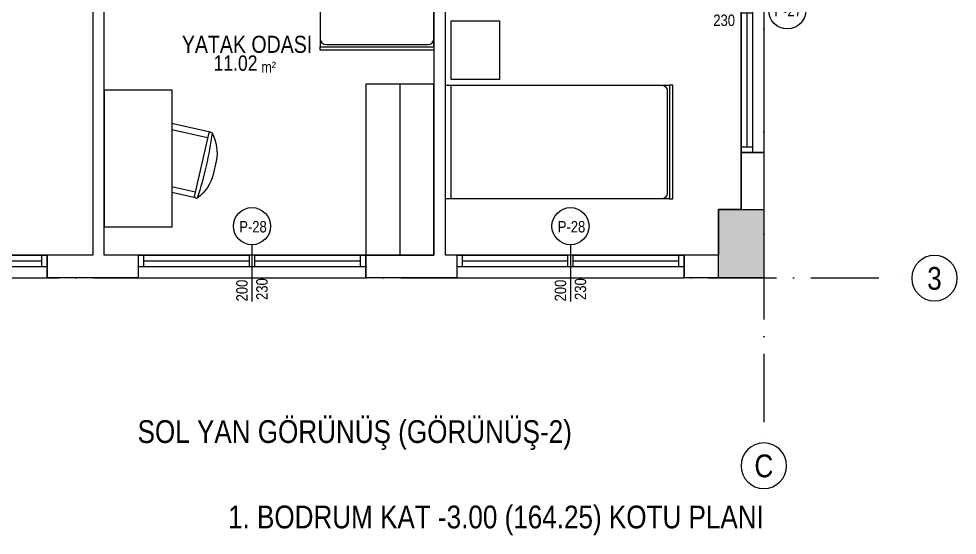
# Model space of a CAD drawing. Header units: millimetres. Extents: x 82776 to 137242, y 11666 to 27998.
# Drawn here: x 95221 to 96046, y 12897 to 13351 of the extents above; entities that cross this region are included whole.
import ezdxf
from ezdxf.enums import TextEntityAlignment as Align
from ezdxf.xclip import XClip

# ---------------------------------------------------------------- set-up
doc = ezdxf.new("R2010")
doc.units = ezdxf.units.MM
doc.header["$XCLIPFRAME"] = 0
doc.linetypes.add('( Hidden )', pattern=[0.375, 0.25, -0.125])
doc.linetypes.add('ACAD_ISO10W100', pattern=[18, 12, -3, 0, -3])
doc.layers.add('0_IFC_Area', color=100, linetype='Continuous', plot=False)
for name, color, linetype in [('0_IFC_Elevation_5', 252, 'Continuous'), ('0_IFC_Grid', 14, 'ACAD_ISO10W100'), ('0_IFC_Grid_Text_100', 14, 'Continuous'), ('0_IFC_Hatch_Structure', 251, 'Continuous'), ('0_IFC_Notation_Section_50', 10, 'Continuous'), ('0_IFC_Room_Text(No)_50', 12, 'Continuous'), ('0_IFC_Text_Explanation_100', 231, 'Continuous'), ('0_IFC_Text_Explanation_50', 231, 'Continuous'), ('0_IFC_Window_Text', 60, 'Continuous'), ('1_IFC_Concrete_Section', 50, 'Continuous'), ('2_IFC_Wall', 130, 'Continuous'), ('3_IFC_Window', 136, 'Continuous'), ('5_IFC_Mechanical_Shaft', 132, 'Continuous'), ('6_IFC_Furniture', 35, 'Continuous')]:
    doc.layers.add(name, color=color, linetype=linetype)
doc.styles.add('ARIAL-NARROW', font='ARIALN.TTF')
doc.styles.add('IFC_TEXT', font='ARIALN.TTF')

# ---------------------------------------------------------------- blocks, each defined once
blk = doc.blocks.new('DUMAN BACASI')
at = {"layer": '0_IFC_Elevation_5'}
blk.add_lwpolyline([(-17.5, -2), (-17.5, -17), (-2.5, -17), (-2.5, -2)], close=True, dxfattribs=at)
blk.add_circle((-10, -9.5), 7.5, dxfattribs=at)
at = {"layer": '2_IFC_Wall'}
blk.add_lwpolyline([(-20, -19.5), (0, -19.5), (0, 0.5), (-20, 0.5)], close=True, dxfattribs=at)
blk = doc.blocks.new('E-F_BK_SAFT')
at = {"layer": '5_IFC_Mechanical_Shaft', "linetype": '( Hidden )', "ltscale": 20, "transparency": 33554687}
for points in [[(900, -550.02), (950, -550.02), (950, -520), (900, -520)], [(1120, -540.02), (1140, -540.02), (1140, -520.02), (1120, -520.02)], [(1710, -560.01), (1730, -560.01), (1730, -520), (1710, -520)]]:
    blk.add_lwpolyline(points, close=True, dxfattribs=at)
for points in [[(900, -550.02), (950, -520)], [(950, -550.02), (900, -520)], [(1140, -540.02), (1120, -520.02)], [(1120, -540.02), (1140, -520.02)], [(1710, -560.01), (1730, -520)], [(1730, -560.01), (1710, -520)]]:
    blk.add_lwpolyline(points, dxfattribs=at)
at = {"rotation": 179.9999999999864}
blk.add_blockref('DUMAN BACASI', (900, -1189.5), dxfattribs=at)
at = {"layer": '0_IFC_Text_Explanation_50', "char_height": 6, "attachment_point": 1, "rotation": 359.97974, "style": 'IFC_TEXT'}
for s, insert in [('\\pxql;TESİSAT \\PŞAFTI 30x50', (901.9, -520)), ('\\pxql;TESİSAT \\PŞAFTI 20x20', (1121.89, -520.02)), ('\\pxql;TESİSAT \\PŞAFTI 20x40', (1711.89, -520))]:
    blk.add_mtext_dynamic_manual_height_columns(s, width=93.331, gutter_width=12.5, heights=[0], dxfattribs=dict(at, insert=insert))
at = {"layer": '0_IFC_Text_Explanation_50', "attachment_point": 1, "style": 'IFC_TEXT'}
for s, width, gutter_width, insert, char_height in [('MEKANİK HAVALANDIRMA\\PYAPILACAKTIR. ', 86.9363, 13206.29, (903.54, -544.4), 4), ('\\pxql;DUMAN\\PBACASI', 93.331, 12.5, (924.07, -1173.36), 6)]:
    blk.add_mtext_dynamic_manual_height_columns(s, width=width, gutter_width=gutter_width, heights=[0], dxfattribs=dict(at, insert=insert, char_height=char_height))
blk = doc.blocks.new('E-F_STR')
at = {"layer": '0_IFC_Hatch_Structure', "transparency": 33554687}
h = blk.add_hatch(dxfattribs=at)
h.set_pattern_fill('ANSI33', color=256, angle=90)
h.set_pattern_definition([(135, (-98472.608, -14205.3425), (-4.49012806, -4.49012806), []), (135, (-98472.608, -14200.8524), (-4.49012806, -4.49012806), [3.175, -1.5875])])
h.paths.add_polyline_path([(1770, 0), (1730, 0), (1730, 60), (1770, 60)])
h.paths.add_polyline_path([(915, 40), (915, 0), (855, 0), (855, 40)])
h.paths.add_polyline_path([(0, 0), (40, 0), (40, 60), (0, 60)])
h.paths.add_polyline_path([(0, 690), (40, 690), (40, 750), (0, 750)])
h.paths.add_polyline_path([(0, 1170), (40, 1170), (40, 1230), (0, 1230)])
h.paths.add_polyline_path([(855, 1190), (855, 1230), (915, 1230), (915, 1190)])
h.paths.add_polyline_path([(915, 750), (915, 710), (855, 710), (855, 750)])
h.paths.add_polyline_path([(1770, 690), (1730, 690), (1730, 750), (1770, 750)])
h.paths.add_polyline_path([(1770, 1170), (1730, 1170), (1730, 1230), (1770, 1230)])
at = {"layer": '1_IFC_Concrete_Section'}
blk.add_lwpolyline([(1770, 0), (1730, 0), (1730, 60), (1770, 60)], close=True, dxfattribs=at)
blk = doc.blocks.new('D BLOK ST')
ref = blk.add_blockref('E-F_STR', (0, -1230))
XClip(ref).set_block_clipping_path([(785.9590912776, -51.8052527105), (1867.1898331397, 1268.2122821532)])
blk = doc.blocks.new('*U109')
for points in [[(-50, 0), (50, 0), (50, -200), (-50, -200), (-50, -45), (-50, -5)], [(-55, -47.5), (-55, -5), (-106.5, -5), (-106.5, -47.5)]]:
    blk.add_wipeout(points).dxf.layer = '6_IFC_Furniture'
at = {"layer": '6_IFC_Furniture'}
for p, q in [((50, -5), (-50, -5)), ((-45, -195), (45, -195))]:
    blk.add_line(p, q, dxfattribs=at)
blk.add_lwpolyline([(50, -197), (50, -190), (50, 0), (-50, 0), (-50, -190), (-50, -197)], dxfattribs=at)
for points in [[(-55, -47.5), (-55, -5), (-106.5, -5), (-106.5, -47.5)], [(-50, -197), (50, -197), (50, -200), (-50, -200)]]:
    blk.add_lwpolyline(points, close=True, dxfattribs=at)
for centre, start, end in [((-45, -190), 180, 270), ((45, -190), 270, 0)]:
    blk.add_arc(centre, 5, start, end, dxfattribs=at)
blk = doc.blocks.new('*U112')
blk.add_wipeout([(0, 0), (150, 0), (150, -60), (0, -60)]).dxf.layer = '6_IFC_Furniture'
at = {"layer": '6_IFC_Furniture', "transparency": 33554687}
blk.add_lwpolyline([(150, 0), (150, -60), (0, -60), (0, 0)], close=True, dxfattribs=at)
blk.add_lwpolyline([(0, -30), (150, -30)], dxfattribs=at)
blk = doc.blocks.new('IFC_SAND2')
blk.add_wipeout([(-18.98, 0), (18.98, 0), (22.47, -0.81), (22.47, -0.81), (24.68, -2.38), (25.39, -3.2), (26.17, -4.45), (26.17, -4.45), (26.78, -6.09), (26.94, -6.93), (27.02, -8.07), (27.02, -9.31), (28.06, -9.31), (28.5, -9.37), (29.17, -9.77), (29.17, -9.77), (29.17, -9.77), (29.51, -10.29), (29.63, -10.88), (29.51, -44.18), (29.51, -44.18), (29.63, -44.39), (29.63, -44.39), (29.74, -44.67), (29.79, -44.88), (29.79, -45.01), (29.76, -45.29), (29.76, -45.29), (29.64, -45.59), (29.5, -45.79), (29.37, -45.92), (26.88, -47.87), (26.15, -48.39), (23.83, -49.85), (21.09, -51.3), (19.39, -52.05), (17.3, -52.86), (15.2, -53.52), (13.55, -53.95), (10.23, -54.58), (7.88, -54.85), (5.09, -54.95), (2.52, -54.94), (-0.04, -54.93), (-0.04, -54.93), (-2.89, -54.92), (-4.16, -54.92), (-5.97, -54.91), (-7.48, -54.83), (-9.27, -54.65), (-12.16, -54.19), (-14.56, -53.62), (-16.45, -53.05), (-18.47, -52.32), (-21.63, -50.91), (-22.5, -50.46), (-27.16, -47.5), (-29.39, -45.71), (-29.71, -44.34), (-29.52, -43.98), (-29.4, -10.68), (-29.4, -10.68), (-29.33, -10.23), (-29.33, -10.23), (-28.94, -9.57), (-28.94, -9.57), (-28.54, -9.28), (-28.54, -9.28), (-27.83, -9.12), (-27.02, -9.11), (-27.02, -8.7), (-27.02, -8.7), (-27.02, -8.1), (-26.97, -7.1), (-26.9, -6.65), (-26.71, -5.86), (-26.49, -5.19), (-26.14, -4.4), (-25.8, -3.8), (-25.5, -3.36), (-25.02, -2.75), (-24.26, -1.99), (-23.59, -1.47), (-22.94, -1.05), (-22.67, -0.9), (-21.26, -0.34), (-19.85, -0.05)]).dxf.layer = '6_IFC_Furniture'
at = {"layer": '6_IFC_Furniture'}
for p, q in [((-27.02, -9.31), (-27.02, -8.1)), ((-18.98, 0), (18.98, 0)), ((27.02, -9.31), (27.02, -8.1)), ((-29.39, -45.71), (-29.71, -44.34)), ((-27.5, -42.88), (27.5, -43.07)), ((-5.97, -54.91), (5.88, -54.95))]:
    blk.add_line(p, q, dxfattribs=at)
for points in [[(-29.52, -43.98), (-29.4, -10.68, -0.414214), (-27.83, -9.12), (-25.96, -9.12, -0.414214), (-24.39, -10.7), (-24.5, -42.89)], [(29.51, -44.18), (29.63, -10.89, 0.414214), (28.06, -9.31), (26.19, -9.3, 0.414214), (24.61, -10.87), (24.5, -43.06)]]:
    blk.add_lwpolyline(points, format="xyb", dxfattribs=at)
for centre, radius, start, end in [((-18.95, -8.07), 8.07, 90.19851, 180.19851), ((18.95, -8.07), 8.07, 359.80149, 89.80149), ((-27.51, -45.27), 2.39, 89.80149, 157.1315), ((1.11, 277.2), 324.35, 264.60379, 274.99919), ((-4.67, -17.2), 37.73, 229.07495, 268.03635), ((4.85, -17.24), 37.73, 271.56663, 310.52803), ((27.49, -45.46), 2.39, 22.47148, 89.80149), ((28.6, -45.01), 1.2, 310.52803, 22.47148)]:
    blk.add_arc(centre, radius, start, end, dxfattribs=at)
blk = doc.blocks.new('IFC_DESK')
blk.add_wipeout([(0, 0), (120, 0), (120, -60), (0, -60)]).dxf.layer = '6_IFC_Furniture'
at = {"layer": '6_IFC_Furniture', "transparency": 33554687}
blk.add_lwpolyline([(0, -60), (0, 0), (120, 0), (120, -60), (0, -60)], dxfattribs=at)
blk = doc.blocks.new('F_BK_PLAN')
at = {"layer": '2_IFC_Wall'}
blk.add_lwpolyline([(840, 0), (25, 0)], dxfattribs=at)
blk.add_blockref('*U109', (540, 400))
for name, p, xscale, rotation in [('*U109', (600, 119.32), -1.000000000000002, 90), ('*U112', (530, 170), -1.000000000000001, 90), ('IFC_SAND2', (343.77, 108.94), -1, 77.07915768020585)]:
    blk.add_blockref(name, p, dxfattribs=dict(xscale=xscale, rotation=rotation))
blk.add_lwpolyline([(860, 60), (860, 520), (600, 520), (600, 510), (590, 510), (590, 530), (860, 530), (860, 540), (880, 540), (880, 60)], dxfattribs=at)
at = {"xscale": -1, "rotation": 270}
blk.add_blockref('IFC_DESK', (360, 44.9), dxfattribs=at)
at = {"layer": '2_IFC_Wall'}
blk.add_lwpolyline([(840, 20), (600, 20), (600, 420), (590, 420), (590, 410), (400, 410), (400, 400), (590, 400), (590, 20), (300.01, 20), (300, 400), (310, 400), (310, 410), (300, 410), (300, 420), (290, 420), (290, 20), (40, 20), (40, 70), (-5, 70)], dxfattribs=at)
blk = doc.blocks.new('0_IFC_ROOM_TEXT_50')
at = {"layer": '0_IFC_Room_Text(No)_50', "insert": (13.22, -40.02), "char_height": 9.625, "attachment_point": 1, "style": 'IFC_TEXT'}
blk.add_mtext_dynamic_manual_height_columns('m²', width=16.6949, gutter_width=6.88, heights=[0], dxfattribs=at)
at = {"layer": '0_IFC_Room_Text(No)_50', "style": 'IFC_TEXT'}
blk.add_attdef('ROOM_NUMBER', text='', height=7.7, dxfattribs=at).set_placement((0.68, -10.73), align=Align.CENTER)
blk.add_attdef('ROOM_NAME', text='', height=13.47, dxfattribs=at).set_placement((0.68, -24.84), align=Align.MIDDLE_CENTER)
blk.add_attdef('AREA', text='', height=13.47, dxfattribs=at).set_placement((9.85, -49.66), align=Align.RIGHT)
at = {"layer": '0_IFC_Text_Explanation_50', "style": 'IFC_TEXT', "flags": 1}
for tag, p in [('DÖŞEME:', (-41.09, -64.38)), ('DUVAR:', (-41.09, -75.48)), ('TAVAN:', (-41.09, -86.74))]:
    blk.add_attdef(tag, p, '', height=7.7, dxfattribs=at)
blk = doc.blocks.new('D_BK_ALAN')
at = {"layer": '0_IFC_Area'}
for points in [[(-1082.56, -904.7), (-1332.55, -904.7), (-1332.55, -854.7), (-1377.55, -854.7), (-1377.55, -404.7), (-1082.56, -404.7)], [(-512.55, -864.7), (-532.55, -864.7), (-532.55, -904.7), (-772.55, -904.7), (-772.56, -404.71), (-512.56, -404.71)], [(-782.56, -904.7), (-1072.54, -904.7), (-1072.56, -524.7), (-782.56, -524.7)]]:
    blk.add_lwpolyline(points, close=True, dxfattribs=at)
ref = blk.add_blockref('0_IFC_ROOM_TEXT_50', (-947.56, -694.7))
ref.add_attrib('ROOM_NAME', 'YATAK ODASI', dxfattribs={"layer": '0_IFC_Room_Text(No)_50', "height": 15, "style": 'IFC_TEXT'}).set_placement((-946.87, -719.55), align=Align.MIDDLE_CENTER)
ref.add_attrib('AREA', '11.02', dxfattribs={"layer": '0_IFC_Room_Text(No)_50', "height": 13.475, "style": 'IFC_TEXT'}).set_placement((-937.71, -742.8), align=Align.RIGHT)
blk = doc.blocks.new('*U1524')
at = {"layer": '0_IFC_Window_Text'}
blk.add_circle((125, 40.63), 16.31, dxfattribs=at)
at = {"layer": '0_IFC_Window_Text', "insert": (111.19, -25.68), "char_height": 10, "attachment_point": 1, "rotation": 90, "style": 'ARIAL-NARROW'}
blk.add_mtext_dynamic_manual_height_columns('250', width=65.1539, gutter_width=50, heights=[0], dxfattribs=at)
at = {"layer": '0_IFC_Window_Text', "style": 'ARIAL-NARROW'}
blk.add_attdef('TİP', (130.27, 29.24), '', height=10, rotation=90, dxfattribs=at)
blk.add_wipeout([(0, 0), (250, 0), (250, 20), (0, 20)]).dxf.layer = '3_IFC_Window'
at = {"layer": '0_IFC_Elevation_5'}
blk.add_lwpolyline([(0, 10), (0, 20), (250, 20), (250, 10)], dxfattribs=at)
at = {"layer": '2_IFC_Wall'}
for points in [[(0, 0), (0, 20)], [(250, 0), (250, 20)]]:
    blk.add_lwpolyline(points, dxfattribs=at)
at = {"layer": '3_IFC_Window'}
for points in [[(0, 10), (5, 10), (5, 0), (0, 0)], [(245, 10), (250, 10), (250, 0), (245, 0)]]:
    blk.add_lwpolyline(points, close=True, dxfattribs=at)
for points in [[(5, 10), (245, 10)], [(0, 0), (250, 0)], [(5, 5), (245, 5)]]:
    blk.add_lwpolyline(points, dxfattribs=at)
blk.add_wipeout([(122.5, 0), (127.5, 0), (127.5, 10), (122.5, 10)]).dxf.layer = '3_IFC_Window'
at = {"layer": '0_IFC_Window_Text'}
blk.add_lwpolyline([(125, 24.32), (125, -25.68)], dxfattribs=at)
at = {"layer": '3_IFC_Window'}
blk.add_lwpolyline([(122.5, 10), (127.5, 10), (127.5, 0), (122.5, 0)], close=True, dxfattribs=at)
at = {"layer": '0_IFC_Window_Text', "style": 'ARIAL-NARROW'}
blk.add_attdef('YUKSEKLIK', (138.75, -24.41), '', height=10, rotation=90, dxfattribs=at)
blk = doc.blocks.new('*U1532')
at = {"layer": '0_IFC_Window_Text'}
blk.add_circle((100, 40.42), 16.31, dxfattribs=at)
at = {"layer": '0_IFC_Window_Text', "style": 'ARIAL-NARROW'}
blk.add_attdef('TİP', (88.82, 34.93), '', height=10, dxfattribs=at)
blk.add_wipeout([(0, 15), (200, 15), (200, -5), (0, -5)]).dxf.layer = '3_IFC_Window'
at = {"layer": '0_IFC_Elevation_5'}
blk.add_lwpolyline([(0, 5), (0, -5), (200, -5), (200, 5)], dxfattribs=at)
at = {"layer": '2_IFC_Wall'}
for points in [[(0, 15), (0, -5)], [(200, 15), (200, -5)]]:
    blk.add_lwpolyline(points, dxfattribs=at)
at = {"layer": '3_IFC_Window'}
for points in [[(0, 5), (5, 5), (5, 15), (0, 15)], [(195, 5), (200, 5), (200, 15), (195, 15)]]:
    blk.add_lwpolyline(points, close=True, dxfattribs=at)
for points in [[(0, 15), (200, 15)], [(5, 10), (195, 10)], [(5, 5), (195, 5)]]:
    blk.add_lwpolyline(points, dxfattribs=at)
at = {"layer": '0_IFC_Window_Text', "insert": (86.19, -25.68), "char_height": 10, "attachment_point": 1, "rotation": 90, "style": 'ARIAL-NARROW'}
blk.add_mtext_dynamic_manual_height_columns('200', width=65.1539, gutter_width=50, heights=[0], dxfattribs=at)
blk.add_wipeout([(97.5, 15), (102.5, 15), (102.5, 5), (97.5, 5)]).dxf.layer = '3_IFC_Window'
at = {"layer": '0_IFC_Window_Text'}
blk.add_lwpolyline([(100, 24.11), (100, -25.68)], dxfattribs=at)
at = {"layer": '3_IFC_Window'}
blk.add_lwpolyline([(97.5, 5), (102.5, 5), (102.5, 15), (97.5, 15)], close=True, dxfattribs=at)
at = {"layer": '0_IFC_Window_Text', "style": 'ARIAL-NARROW'}
blk.add_attdef('YUKSEKLIK', (113.75, -24.41), '', height=10, rotation=90, dxfattribs=at)
blk = doc.blocks.new('*U1533')
at = {"layer": '0_IFC_Window_Text'}
blk.add_circle((100, 40.42), 16.31, dxfattribs=at)
at = {"layer": '0_IFC_Window_Text', "style": 'ARIAL-NARROW'}
blk.add_attdef('TİP', (88.82, 34.93), '', height=10, dxfattribs=at)
blk.add_wipeout([(0, 15), (200, 15), (200, -5), (0, -5)]).dxf.layer = '3_IFC_Window'
at = {"layer": '0_IFC_Elevation_5'}
blk.add_lwpolyline([(0, 5), (0, -5), (200, -5), (200, 5)], dxfattribs=at)
at = {"layer": '2_IFC_Wall'}
for points in [[(0, 15), (0, -5)], [(200, 15), (200, -5)]]:
    blk.add_lwpolyline(points, dxfattribs=at)
at = {"layer": '3_IFC_Window'}
for points in [[(0, 5), (5, 5), (5, 15), (0, 15)], [(195, 5), (200, 5), (200, 15), (195, 15)]]:
    blk.add_lwpolyline(points, close=True, dxfattribs=at)
for points in [[(0, 15), (200, 15)], [(5, 10), (195, 10)], [(5, 5), (195, 5)]]:
    blk.add_lwpolyline(points, dxfattribs=at)
at = {"layer": '0_IFC_Window_Text', "insert": (86.19, -25.68), "char_height": 10, "attachment_point": 1, "rotation": 90, "style": 'ARIAL-NARROW'}
blk.add_mtext_dynamic_manual_height_columns('200', width=65.1539, gutter_width=50, heights=[0], dxfattribs=at)
blk.add_wipeout([(97.5, 15), (102.5, 15), (102.5, 5), (97.5, 5)]).dxf.layer = '3_IFC_Window'
at = {"layer": '0_IFC_Window_Text'}
blk.add_lwpolyline([(100, 24.11), (100, -25.68)], dxfattribs=at)
at = {"layer": '3_IFC_Window'}
blk.add_lwpolyline([(97.5, 5), (102.5, 5), (102.5, 15), (97.5, 15)], close=True, dxfattribs=at)
at = {"layer": '0_IFC_Window_Text', "style": 'ARIAL-NARROW'}
blk.add_attdef('YUKSEKLIK', (113.75, -24.41), '', height=10, rotation=90, dxfattribs=at)
blk = doc.blocks.new('*U1525')
at = {"layer": '0_IFC_Window_Text'}
blk.add_circle((100, 40.42), 16.31, dxfattribs=at)
at = {"layer": '0_IFC_Window_Text', "style": 'ARIAL-NARROW'}
blk.add_attdef('TİP', (88.82, 34.93), '', height=10, dxfattribs=at)
blk.add_wipeout([(0, 15), (200, 15), (200, -5), (0, -5)]).dxf.layer = '3_IFC_Window'
at = {"layer": '0_IFC_Elevation_5'}
blk.add_lwpolyline([(0, 5), (0, -5), (200, -5), (200, 5)], dxfattribs=at)
at = {"layer": '2_IFC_Wall'}
for points in [[(0, 15), (0, -5)], [(200, 15), (200, -5)]]:
    blk.add_lwpolyline(points, dxfattribs=at)
at = {"layer": '3_IFC_Window'}
for points in [[(0, 5), (5, 5), (5, 15), (0, 15)], [(195, 5), (200, 5), (200, 15), (195, 15)]]:
    blk.add_lwpolyline(points, close=True, dxfattribs=at)
for points in [[(0, 15), (200, 15)], [(5, 10), (195, 10)], [(5, 5), (195, 5)]]:
    blk.add_lwpolyline(points, dxfattribs=at)
at = {"layer": '0_IFC_Window_Text', "insert": (86.19, -25.68), "char_height": 10, "attachment_point": 1, "rotation": 90, "style": 'ARIAL-NARROW'}
blk.add_mtext_dynamic_manual_height_columns('200', width=65.1539, gutter_width=50, heights=[0], dxfattribs=at)
blk.add_wipeout([(97.5, 15), (102.5, 15), (102.5, 5), (97.5, 5)]).dxf.layer = '3_IFC_Window'
at = {"layer": '0_IFC_Window_Text'}
blk.add_lwpolyline([(100, 24.11), (100, -25.68)], dxfattribs=at)
at = {"layer": '3_IFC_Window'}
blk.add_lwpolyline([(97.5, 5), (102.5, 5), (102.5, 15), (97.5, 15)], close=True, dxfattribs=at)
at = {"layer": '0_IFC_Window_Text', "style": 'ARIAL-NARROW'}
blk.add_attdef('YUKSEKLIK', (113.75, -24.41), '', height=10, rotation=90, dxfattribs=at)
blk = doc.blocks.new('D B1 DOGRAMA')
at = {"rotation": 270}
blk.add_blockref('*U1524', (-20, 360), dxfattribs=at).add_auto_attribs({'YUKSEKLIK': '230', 'TİP': 'P-27'})
for name, p in [('*U1532', (-829.97, 5)), ('*U1533', (-549.97, 5)), ('*U1525', (-269.97, 5))]:
    blk.add_blockref(name, p).add_auto_attribs({'YUKSEKLIK': '230', 'TİP': 'P-28'})
blk = doc.blocks.new('D B2 KESIT YERLERI')
at = {"layer": '0_IFC_Notation_Section_50', "transparency": 33554687, "insert": (364.44, -125), "char_height": 20, "attachment_point": 1, "style": 'IFC_TEXT'}
blk.add_mtext_dynamic_manual_height_columns('\\pxql;SOL YAN GÖRÜNÜŞ (GÖRÜNÜŞ-2)', width=515.9971, gutter_width=12.5, heights=[0], dxfattribs=at)
blk = doc.blocks.new('0_IFC_AXIS_TEXT_100')
at = {"layer": '0_IFC_Grid_Text_100'}
blk.add_circle((0, 1000), 1000, dxfattribs=at)
at = {"layer": '0_IFC_Grid_Text_100', "style": 'IFC_TEXT'}
blk.add_attdef('AXIS_NO', text='', height=1000, dxfattribs=at).set_placement((0, 993), align=Align.MIDDLE_CENTER)
blk = doc.blocks.new('D B1 AKS')
at = {"layer": '0_IFC_Grid', "ltscale": 5}
for points in [[(914.99875, 1375), (914.99875, -145)], [(-125.00057, -0.00334), (1044.99875, 0)]]:
    blk.add_lwpolyline(points, dxfattribs=at)
ref = blk.add_blockref('0_IFC_AXIS_TEXT_100', (1064.99871, -20.30381), dxfattribs=dict(xscale=-0.02, yscale=0.02, zscale=0.02, rotation=0.0064968962269241))
ref.add_attrib('AXIS_NO', '3', dxfattribs={"layer": '0_IFC_Grid_Text_100', "height": 20, "rotation": 0.0064969, "style": 'IFC_TEXT'}).set_placement((1064.99646, -0.4495), align=Align.MIDDLE_CENTER)
ref = blk.add_blockref('0_IFC_AXIS_TEXT_100', (915.00137, -185), dxfattribs=dict(xscale=-0.02, yscale=0.02, zscale=0.02, rotation=0.0064968962269241))
ref.add_attrib('AXIS_NO', 'C', dxfattribs={"layer": '0_IFC_Grid_Text_100', "height": 20, "rotation": 0.0064969, "style": 'IFC_TEXT'}).set_placement((914.99912, -165.14568), align=Align.MIDDLE_CENTER)

msp = doc.modelspace()

# ---------------------------------------------------------------- block references
msp.add_blockref('F_BK_PLAN', (94996.24, 13123.42))

# ---------------------------------------------------------------- texts
at = {"layer": '0_IFC_Text_Explanation_100', "transparency": 33554687, "insert": (95876.24, 12923.42), "char_height": 20, "attachment_point": 3, "style": 'IFC_TEXT'}
msp.add_mtext_dynamic_manual_height_columns('\\pxqr;1. BODRUM KAT -3.00 (164.25) KOTU PLANI', width=582.4667, gutter_width=12.5, heights=[0], dxfattribs=at)

# ---------------------------------------------------------------- next in the draw order: block references
for name, p in [('D BLOK ST', (94106.24, 14353.42)), ('D_BK_ALAN', (96368.8, 14048.12)), ('E-F_BK_SAFT', (94106.24, 14353.42))]:
    msp.add_blockref(name, p)

# ---------------------------------------------------------------- next in the draw order: block references
msp.add_blockref('D B1 DOGRAMA', (95876.21, 13123.42))

# ---------------------------------------------------------------- next in the draw order: block references
for name in ['D B2 KESIT YERLERI', 'D B1 AKS']:
    msp.add_blockref(name, (94961.24, 13123.42))

doc.saveas('drawing.dxf')
